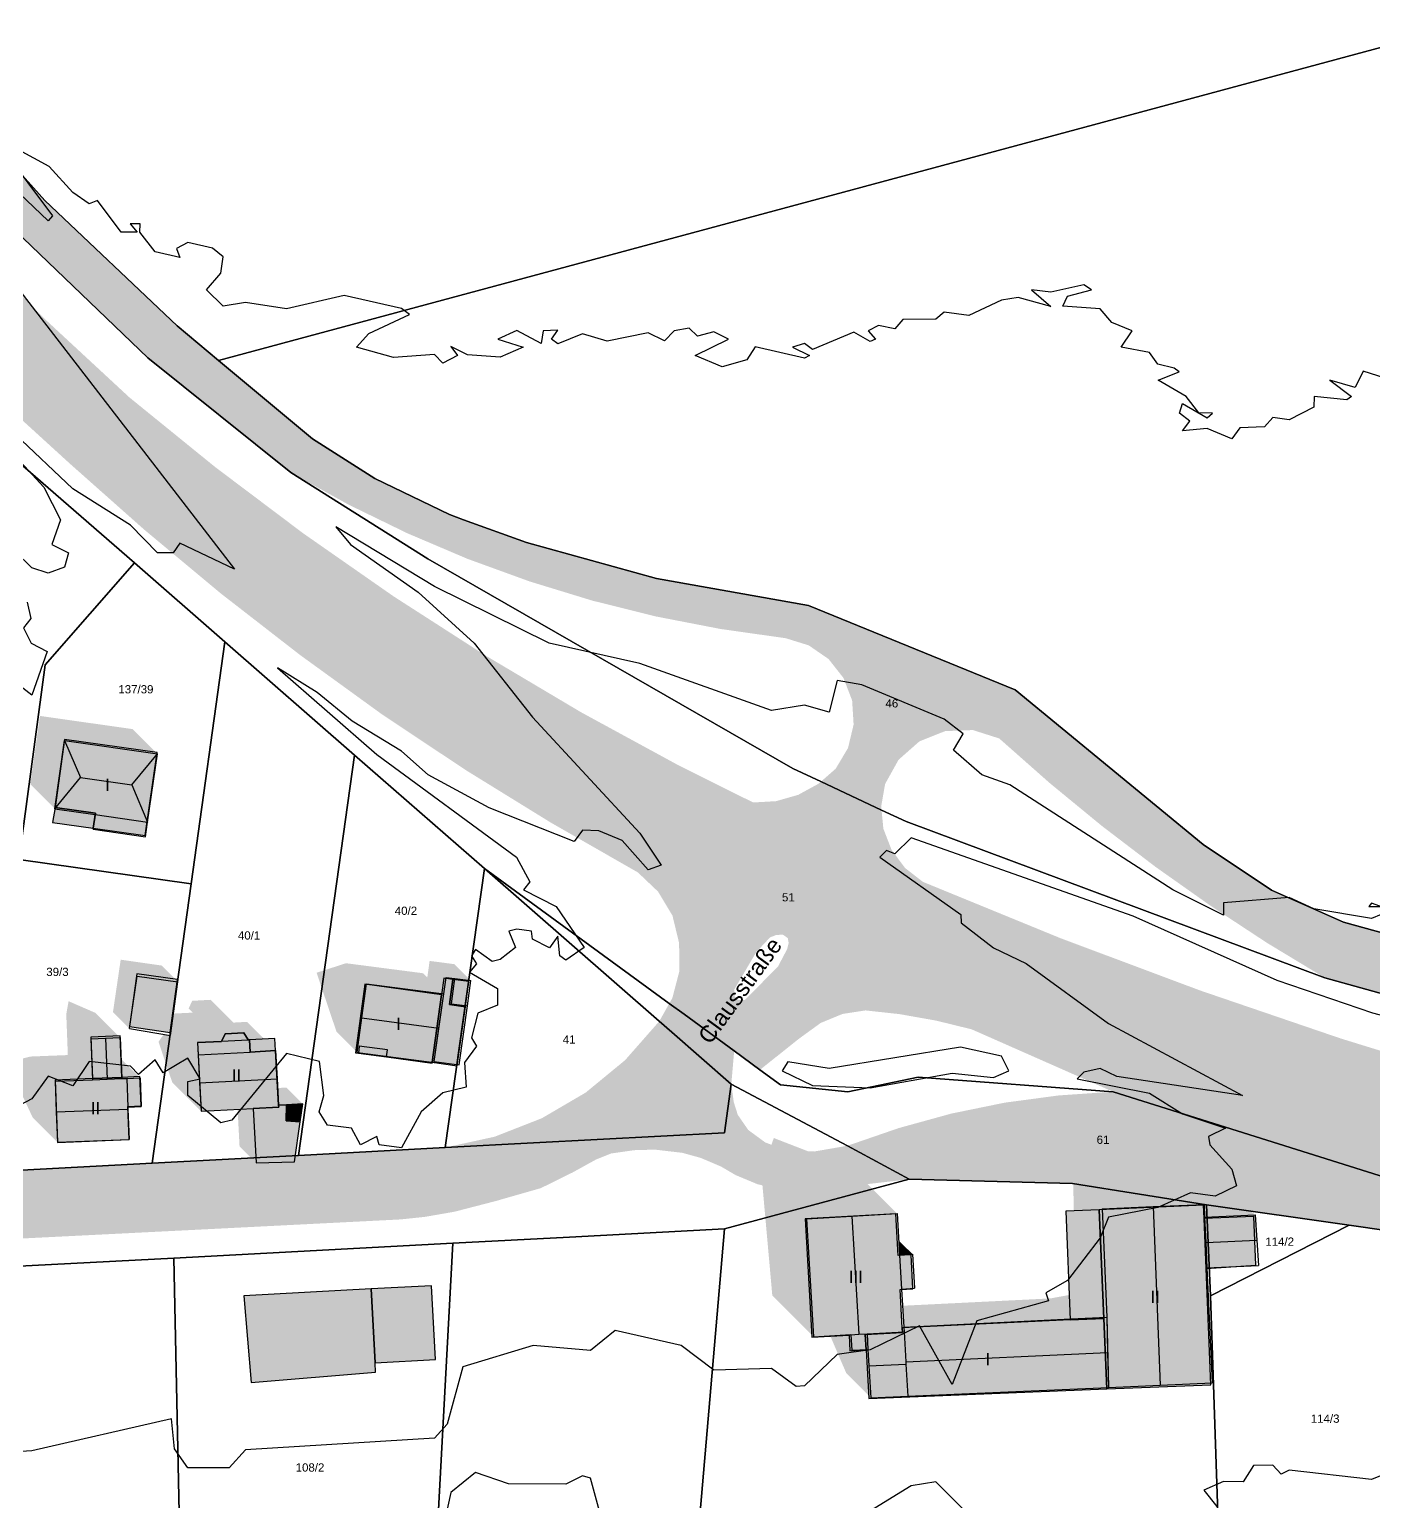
# Model space of a CAD drawing. Header units: millimetres. Extents: x 238 to 3518, y -74 to 2735.
# Drawn here: x 2052.2 to 2215.7, y 1676.8 to 1855.9 of the extents above; entities that cross this region are included whole.
import ezdxf
from ezdxf.enums import TextEntityAlignment as Align

# ---------------------------------------------------------------- set-up
doc = ezdxf.new("R2010")
doc.units = ezdxf.units.MM
for name, color, linetype in [('LP_Flurstueck_bez', 7, 'Continuous'), ('LP_Flurstuecke', 8, 'Continuous'), ('LP_Gebaeude_Dachaufsicht', 9, 'Continuous'), ('LP_Gebaeude_Dachschatten', 253, 'Continuous'), ('LP_Gebaeude_F', 254, 'Continuous'), ('LP_Gebaeude_Geschosszahl', 7, 'Continuous'), ('LP_Gebaeude_Schatten', 7, 'Continuous'), ('LP_Gebaeude_U', 7, 'Continuous'), ('LP_Topographie_Hoehenlinien', 8, 'Continuous'), ('LP_Verkehr_Strassen', 9, 'Continuous'), ('LP_Verkehr_Strassennamen', 7, 'Continuous'), ('LP_Verkehr_Wege_Plaetze', 252, 'Continuous')]:
    doc.layers.add(name, color=color, linetype=linetype)
doc.styles.get("Standard").update_dxf_attribs({"font": 'arial.ttf'})

msp = doc.modelspace()

# ---------------------------------------------------------------- hatches: boundary and pattern name
at = {"layer": 'LP_Gebaeude_Dachschatten'}
for points in [[(2056.47, 1769.38), (2055.29, 1761.08), (2058.41, 1764.87)], [(2067.76, 1767.77), (2056.47, 1769.38), (2058.41, 1764.87), (2064.63, 1763.98)], [(2102.01, 1734.4), (2102.59, 1738.58), (2093.2, 1739.8), (2092.62, 1735.64)], [(2059.67, 1733.11), (2059.86, 1728.13), (2061.65, 1728.2), (2061.45, 1733.18)], [(2082.33, 1728.24), (2082.14, 1731.67), (2079.04, 1731.5), (2072.71, 1731.16), (2072.89, 1727.74)], [(2064.17, 1724.57), (2064.17, 1724.81), (2064.03, 1728.3), (2063.43, 1728.27), (2059.86, 1728.13), (2055.3, 1727.95), (2055.45, 1724.23)], [(2188.88, 1712.7), (2182.69, 1712.44), (2183.24, 1699.24), (2183.46, 1690.7), (2189.76, 1690.98)], [(2152.24, 1711.54), (2146.73, 1711.22), (2147.56, 1696.87), (2152.11, 1697.13), (2152.11, 1697.11), (2153.08, 1697.17)], [(2201.3, 1711.69), (2195.15, 1711.41), (2195.29, 1708.33), (2201.49, 1708.61)], [(2183.35, 1694.97), (2183.24, 1699.24), (2178.89, 1699.03), (2158.56, 1698.03), (2158.59, 1697.47), (2158.81, 1693.83)], [(2158.82, 1693.55), (2158.81, 1693.71), (2158.81, 1693.83), (2158.59, 1697.47), (2154.08, 1697.21), (2154.19, 1695.33), (2154.31, 1693.32)]]:
    msp.add_hatch(color=253, dxfattribs=at).paths.add_polyline_path(points)
at = {"layer": 'LP_Gebaeude_F'}
for points in [[(2055.3, 1761.23), (2060.21, 1760.54), (2059.96, 1758.73), (2066.28, 1757.84), (2067.71, 1767.95), (2056.47, 1769.53)], [(2054.98, 1759.43), (2059.96, 1758.73), (2060.21, 1760.54), (2055.3, 1761.23)], [(2064.37, 1734.61), (2069.32, 1733.88), (2070.22, 1740.34), (2065.26, 1741.03)], [(2101.19, 1730.26), (2104.23, 1729.84), (2105.22, 1737.01), (2103.27, 1737.28), (2103.69, 1740.34), (2102.6, 1740.49), (2102.32, 1738.47)], [(2091.84, 1731.42), (2092.22, 1731.36), (2095.62, 1730.9), (2101.17, 1730.14), (2101.19, 1730.26), (2102.32, 1738.47), (2092.99, 1739.76)], [(2103.27, 1737.28), (2105.22, 1737.01), (2105.64, 1740.08), (2103.69, 1740.34)], [(2059.66, 1733.32), (2059.87, 1728.28), (2063.44, 1728.42), (2063.23, 1733.47)], [(2072.63, 1732.66), (2073.06, 1724.32), (2079.4, 1724.65), (2082.51, 1724.81), (2082.5, 1725.02), (2082.14, 1731.67), (2079.04, 1731.5), (2078.96, 1732.98), (2078.78, 1732.97), (2078.25, 1733.85), (2075.99, 1733.73), (2075.55, 1732.79)], [(2078.96, 1732.98), (2079.04, 1731.5), (2082.14, 1731.67), (2082.06, 1733.14)], [(2092.22, 1731.36), (2095.62, 1730.9), (2095.74, 1731.77), (2092.32, 1732.23)], [(2055.3, 1728.09), (2055.61, 1720.52), (2064.31, 1720.87), (2064.15, 1724.89), (2065.77, 1724.96), (2065.63, 1728.51), (2063.44, 1728.42), (2059.87, 1728.28)], [(2079.4, 1724.65), (2079.75, 1718.02), (2084.44, 1718.13), (2085.13, 1722.99), (2083.43, 1723.14), (2083.45, 1725.07), (2082.5, 1725.02), (2082.51, 1724.81)], [(2083.43, 1723.14), (2085.13, 1722.99), (2085.44, 1725.18), (2083.45, 1725.07)], [(2146.56, 1711.21), (2147.35, 1696.83), (2151.9, 1697.08), (2152, 1695.17), (2153.97, 1695.28), (2153.87, 1697.16), (2158.38, 1697.4), (2158.35, 1697.97), (2158.1, 1702.61), (2159.67, 1702.69), (2159.44, 1706.85), (2157.85, 1706.76), (2157.58, 1711.82)], [(2178.28, 1712.15), (2178.79, 1698.91), (2182.89, 1699.1), (2182.3, 1712.32)], [(2182.3, 1712.32), (2182.89, 1699.1), (2183.27, 1690.53), (2195.91, 1691.04), (2195.33, 1705.19), (2195.08, 1711.25), (2195.02, 1712.89)], [(2195.08, 1711.25), (2195.33, 1705.19), (2201.36, 1705.56), (2201.13, 1711.48)], [(2093.75, 1702.68), (2094.24, 1693.69), (2101.57, 1694.09), (2101.09, 1703.07)], [(2078.28, 1701.85), (2079.18, 1691.31), (2094.3, 1692.57), (2094.24, 1693.69), (2093.75, 1702.68)], [(2153.87, 1697.16), (2153.97, 1695.28), (2154.29, 1689.36), (2183.27, 1690.53), (2182.89, 1699.1), (2178.79, 1698.91), (2158.35, 1697.97), (2158.38, 1697.4)]]:
    msp.add_hatch(color=254, dxfattribs=at).paths.add_polyline_path(points)
at = {"layer": 'LP_Gebaeude_Schatten'}
for points in [[(2053.47, 1772.38), (2064.76, 1770.77), (2067.76, 1767.77), (2056.47, 1769.38), (2055.29, 1761.08), (2052.29, 1764.08), (2053.47, 1772.38)], [(2060.19, 1760.38), (2059.94, 1758.59), (2057.8, 1760.72), (2060.19, 1760.38)], [(2065.29, 1740.73), (2064.35, 1734.35), (2062.35, 1736.35), (2063.29, 1742.73), (2068.26, 1742.02), (2070.26, 1740.02), (2065.29, 1740.73)], [(2100.87, 1742.58), (2101.95, 1742.44), (2103.9, 1742.18), (2105.9, 1740.18), (2103.95, 1740.44), (2102.87, 1740.58), (2102.59, 1738.58), (2093.2, 1739.8), (2092.62, 1735.64), (2092.04, 1731.48), (2089.54, 1733.98), (2087.12, 1741.14), (2090.7, 1742.3), (2100.09, 1741.08), (2100.59, 1740.58), (2100.87, 1742.58)], [(2056.95, 1737.68), (2060.24, 1736.25), (2063.24, 1733.25), (2059.67, 1733.11), (2059.86, 1728.13), (2055.3, 1727.95), (2055.45, 1724.23), (2055.6, 1720.5), (2052.6, 1723.5), (2049.45, 1730.23), (2052.3, 1730.95), (2056.86, 1731.13), (2056.67, 1736.11), (2056.95, 1737.68)], [(2072.06, 1736.31), (2071.56, 1736.81), (2071.99, 1737.73), (2074.25, 1737.85), (2077.02, 1735.08), (2078.64, 1735.17), (2082.14, 1731.67), (2079.04, 1731.5), (2078.96, 1732.98), (2078.78, 1732.97), (2078.78, 1732.97), (2078.25, 1733.85), (2075.99, 1733.73), (2075.56, 1732.81), (2075.55, 1732.79), (2072.63, 1732.66), (2072.71, 1731.16), (2072.89, 1727.74), (2073.06, 1724.32), (2069.56, 1727.82), (2067.89, 1732.74), (2068.51, 1733.64), (2069.34, 1733.5), (2069.72, 1736.18), (2072.05, 1736.29), (2072.06, 1736.31)], [(2064.03, 1728.3), (2063.43, 1728.27), (2063.34, 1730.66), (2065.64, 1728.36), (2064.03, 1728.3)], [(2085.44, 1725.18), (2083.45, 1725.07), (2082.5, 1725.02), (2082.39, 1727.12), (2083.44, 1727.18), (2085.44, 1725.18)], [(2077.51, 1724.55), (2079.4, 1724.65), (2079.75, 1718.02), (2077.75, 1720.02), (2077.51, 1724.55)], [(2142.74, 1721.04), (2152.24, 1717.36), (2157.74, 1711.86), (2152.24, 1711.54), (2146.73, 1711.22), (2147.56, 1696.87), (2142.56, 1701.87), (2141.23, 1716.72), (2142.74, 1721.04)], [(2179.27, 1702.06), (2179.24, 1703.24), (2179.19, 1715.94), (2182.38, 1719.2), (2191.58, 1716.45), (2194.44, 1713.59), (2198.8, 1714.19), (2201.3, 1711.69), (2195.15, 1711.41), (2195.08, 1712.95), (2188.88, 1712.7), (2182.69, 1712.44), (2183.24, 1699.24), (2178.89, 1699.03), (2158.56, 1698.03), (2158.41, 1700.64), (2176.39, 1701.53), (2179.27, 1702.06)], [(2158.04, 1706.81), (2158.04, 1706.81), (2157.93, 1708.59), (2159.63, 1706.9), (2158.04, 1706.81)], [(2149.6, 1696.99), (2152.11, 1697.13), (2152.11, 1697.11), (2152.22, 1695.22), (2154.19, 1695.33), (2154.31, 1693.32), (2154.56, 1689.43), (2151.56, 1692.43), (2149.6, 1696.99)]]:
    msp.add_hatch(color=7, dxfattribs=at).paths.add_polyline_path(points)
at = {"layer": 'LP_Verkehr_Strassen'}
h = msp.add_hatch(color=9, dxfattribs=at)
h.paths.add_polyline_path([(1715.53, 2302.41), (1724.21, 2298.88), (1732.3, 2295.26), (1740.26, 2291.35), (1747.5, 2287.36), (1754.53, 2283.02), (1761.33, 2278.32), (1767.89, 2273.28), (1771.83, 2270.06), (1775.47, 2266.5), (1778.79, 2262.64), (1781.04, 2259.9), (1782.62, 2256.73), (1783.46, 2253.29), (1783.52, 2249.75), (1783.45, 2249.44), (1782.78, 2246.28), (1777.61, 2227.98), (1783.43, 2224.56), (1785.01, 2228.44), (1786.97, 2232.15), (1789.28, 2235.65), (1791.93, 2238.9), (1794.8, 2240.79), (1798.09, 2241.77), (1801.52, 2241.73), (1804.79, 2240.69), (1809.28, 2237.76), (1813.58, 2234.55), (1817.66, 2231.06), (1821.5, 2227.32), (1825.09, 2223.34), (1831.59, 2216.24), (1837.91, 2208.99), (1844.06, 2201.58), (1850.03, 2194.04), (1855.81, 2186.35), (1861.42, 2178.53), (1866.83, 2170.57), (1872.05, 2162.49), (1877.08, 2154.28), (1881.99, 2145.21), (1886.71, 2136.12), (1891.28, 2126.95), (1895.69, 2117.7), (1899.95, 2108.39), (1904.05, 2099), (1907.99, 2089.54), (1911.78, 2080.02), (1918.47, 2061.96), (1925.24, 2043.8), (1932.05, 2025.66), (1938.91, 2007.54), (1945.8, 1989.43), (1952.64, 1971.19), (1960.1, 1953.03), (1968.14, 1935.11), (1976.74, 1917.46), (1985.9, 1900.09), (1995.6, 1883.01), (2003.25, 1870.79), (2011.42, 1858.95), (2020.09, 1847.48), (2029.27, 1836.4), (2038.92, 1825.74), (2049.03, 1815.51), (2059.58, 1805.73), (2068.59, 1797.73), (2077.88, 1790.04), (2087.44, 1782.67), (2097.23, 1775.64), (2107.27, 1768.96), (2117.53, 1762.62), (2126.97, 1757.23), (2129.88, 1754.77), (2132.11, 1751.69), (2133.55, 1748.16), (2133.99, 1744.33), (2133.62, 1740.52), (2132.36, 1736.92), (2131.82, 1736.09), (2137.92, 1731.63), (2143.57, 1736.13), (2146.61, 1738.33), (2150.09, 1739.76), (2153.8, 1740.34), (2158.56, 1739.83), (2163.26, 1738.99), (2167.9, 1737.85), (2186.15, 1731.2), (2204.59, 1725.13), (2223.22, 1719.66), (2242.01, 1714.78), (2260.85, 1710.4), (2279.9, 1706.72), (2299.06, 1703.69), (2321.58, 1700.14), (2344.09, 1696.59), (2367.12, 1693.11), (2390.11, 1689.96), (2454.53, 1680.74), (2575.98, 1663.48), (2591.02, 1661.33), (2606.09, 1659.4), (2621.19, 1657.7), (2636.32, 1656.22), (2640.93, 1654.7), (2644.86, 1651.86), (2647.75, 1647.96), (2649.31, 1643.36), (2649.4, 1638.5), (2659.74, 1639.2), (2661.04, 1643.97), (2663.46, 1648.29), (2666.98, 1651.36), (2671.06, 1653.66), (2675.52, 1655.08), (2680.17, 1655.56), (2695.96, 1656.39), (2711.73, 1657.53), (2727.47, 1659), (2743.22, 1661.24), (2758.84, 1662.91), (2774.46, 1664.64), (2791.21, 1666.49), (2806.13, 1667.69), (2822.35, 1668.46), (2833.28, 1668.56), (2844.34, 1668.39), (2855.69, 1667.97), (2867, 1667.15), (2878.29, 1665.94), (2889.52, 1664.33), (2900.7, 1662.33), (2923.44, 1657.42), (2937.74, 1653.34), (2951.71, 1648.94), (2963.41, 1644.48), (2974.33, 1639.54), (2982.57, 1635.58), (2977.72, 1646.13), (2974.63, 1647.46), (2968.24, 1649.98), (2958.7, 1653.53), (2956.77, 1654.22), (2945.01, 1658.02), (2935.82, 1660.88), (2924.68, 1664.11), (2913.43, 1666.95), (2902.09, 1669.39), (2890.67, 1671.43), (2879.18, 1673.08), (2867.65, 1674.32), (2856.08, 1675.15), (2844.48, 1675.58), (2833.04, 1675.97), (2821.87, 1675.92), (2806.18, 1675.15), (2789.77, 1673.76), (2773.75, 1671.81), (2758.04, 1670.06), (2742.31, 1668.6), (2726.56, 1667.43), (2710.78, 1666.55), (2694.99, 1665.95), (2679.2, 1665.64), (2663.4, 1665.62), (2661.55, 1667.26), (2660.05, 1669.21), (2658.93, 1671.42), (2658.24, 1673.79), (2658.19, 1674.29), (2651.54, 1674.33), (2651.39, 1672.03), (2650.59, 1669.86), (2649.23, 1668.01), (2647.39, 1666.61), (2645.24, 1665.78), (2628.14, 1666.48), (2611.07, 1667.52), (2594.02, 1668.89), (2577, 1670.6), (2391.3, 1697.14), (2368.31, 1700.32), (2345.37, 1703.8), (2322.47, 1707.58), (2299.62, 1711.66), (2281.8, 1714.91), (2264.09, 1718.68), (2246.5, 1722.98), (2229.04, 1727.8), (2211.73, 1733.14), (2194.59, 1738.99), (2177.63, 1745.34), (2160.87, 1752.2), (2158.7, 1753.89), (2157.06, 1756.1), (2156.07, 1758.66), (2155.85, 1760.93), (2148.48, 1764.39), (2148.16, 1764.12), (2145.71, 1762.78), (2143.02, 1762.01), (2140.23, 1761.85), (2131.1, 1766.4), (2119.32, 1772.81), (2107.78, 1779.66), (2096.49, 1786.92), (2085.49, 1794.59), (2074.77, 1802.66), (2064.35, 1811.12), (2054.03, 1820.68), (2044.15, 1830.68), (2034.71, 1841.11), (2025.74, 1851.95), (2017.25, 1863.17), (2009.27, 1874.75), (2001.8, 1886.67), (1992.21, 1903.54), (1983.16, 1920.71), (1974.66, 1938.16), (1966.71, 1955.87), (1959.34, 1973.82), (1952.53, 1992), (1945.64, 2010.09), (1938.79, 2028.2), (1931.98, 2046.33), (1925.21, 2064.46), (1918.49, 2082.62), (1914.66, 2092.25), (1910.67, 2101.82), (1906.52, 2111.32), (1902.21, 2120.75), (1897.75, 2130.11), (1893.13, 2139.38), (1888.35, 2148.58), (1883.41, 2157.7), (1878.61, 2166.31), (1873.58, 2174.79), (1868.31, 2183.12), (1862.81, 2191.31), (1857.09, 2199.34), (1851.15, 2207.21), (1844.99, 2214.91), (1838.63, 2222.44), (1832.06, 2229.79), (1828.56, 2233.2), (1825.16, 2236.7), (1821.85, 2240.29), (1818.64, 2243.97), (1815.52, 2247.73), (1813.86, 2250.86), (1813.07, 2254.32), (1813.22, 2257.87), (1814.29, 2261.25), (1815.99, 2264.87), (1817.94, 2268.36), (1820.14, 2271.71), (1822.2, 2274.41), (1816.54, 2279.27), (1810.62, 2273.76), (1807.94, 2271.39), (1804.83, 2269.62), (1801.43, 2268.53), (1797.88, 2268.14), (1794.32, 2268.49), (1790.9, 2269.56), (1787.78, 2271.3), (1783.31, 2273.63), (1778.96, 2276.15), (1774.73, 2278.88), (1767.19, 2284.01), (1759.47, 2288.86), (1751.59, 2293.45), (1743.55, 2297.95), (1735.36, 2302.07), (1727.04, 2306.3), (1719.14, 2310.09)])
h.paths.add_polyline_path([(1767.95, 2278.1), (1768.21, 2278.63), (1780.91, 2270.16), (1789.38, 2264.73), (1786.2, 2260.9)], flags=0)
h.paths.add_polyline_path([(1784.56, 2238.25), (1785.58, 2240.87), (1786.52, 2242.91), (1788.43, 2241.49), (1785.56, 2237.34), (1785.09, 2237.32), (1784.71, 2237.42)], flags=0)
h.paths.add_polyline_path([(1806.96, 2265.79), (1810.03, 2268.44), (1813.33, 2271.64), (1813.91, 2271.66), (1814.25, 2271.38), (1814.33, 2270.94), (1809.22, 2263.91)], flags=0)
h.paths.add_polyline_path([(2137.92, 1739.08), (2140.62, 1743.67), (2142.29, 1745.45), (2143.03, 1745.73), (2143.83, 1745.78), (2144.44, 1745.36), (2144.55, 1744.75), (2144.36, 1744.01), (2143.25, 1741.9), (2139.2, 1737.81), (2138.42, 1737.84), (2137.98, 1738.23)], flags=0)
h.paths.add_polyline_path([(1792.17, 2255.76), (1793.04, 2257.9), (1794.74, 2259.46), (1797.41, 2260.46), (1800.27, 2260.38), (1802.88, 2259.24), (1804.38, 2257.52), (1805.07, 2255.35), (1804.84, 2253.08), (1803.73, 2251.09), (1801.93, 2249.7), (1799.7, 2249.16), (1797.41, 2249.29), (1795.25, 2250.07), (1793.39, 2251.43), (1792.29, 2253.46)], flags=0)
h.paths.add_polyline_path([(1808.55, 2245.3), (1810.71, 2247.7), (1813.67, 2244.51), (1819.28, 2238.75), (1830.87, 2226.84), (1837.01, 2219.91), (1846, 2209.06), (1855, 2197.1), (1863.15, 2185.25), (1873.42, 2168.42), (1872.83, 2167.89), (1866.8, 2177.31), (1854, 2195.3), (1841.84, 2210.47), (1831.21, 2223.01), (1821.11, 2234.02), (1815.26, 2239.74)], flags=0)
for points in [[(1684.95, 1630.49), (1691.98, 1632.44), (1711.15, 1637.4), (1790.26, 1657.39), (1961.12, 1701.14), (1963.45, 1700.95), (1965.01, 1700.21), (1965.96, 1698.57), (1974.99, 1700.55), (1975.95, 1702.44), (1977.38, 1703.89), (1979.48, 1704.73), (1982.82, 1705.37), (2008.39, 1706.67), (2070.66, 1709.79), (2097.35, 1711.14), (2100.3, 1711.45), (2103.91, 1712.08), (2108.9, 1713.37), (2114.41, 1714.95), (2118.28, 1716.86), (2121.14, 1718.44), (2122.96, 1719.16), (2125.74, 1719.56), (2128.28, 1719.63), (2131.61, 1719.24), (2133.86, 1718.62), (2136.34, 1717.56), (2138.1, 1716.53), (2140.74, 1715.43), (2144.02, 1714.64), (2147.73, 1714.7), (2159.2, 1716.02), (2151.7, 1720.1), (2147.65, 1719.4), (2144.23, 1719.56), (2141.69, 1720.51), (2139.63, 1722.02), (2138.36, 1723.86), (2137.87, 1725.4), (2137.57, 1727.59), (2130.34, 1733.9), (2127.01, 1729.79), (2123.6, 1726.38), (2118.67, 1723.05), (2113.52, 1720.45), (2108.36, 1718.52), (2102.64, 1717.02), (2095.81, 1716.06), (2049.86, 1714.95), (2047, 1715.11), (2045.17, 1715.59), (2043.91, 1716.77), (2031.69, 1716.13), (2030.92, 1714.55), (2029.38, 1713.76), (2026.84, 1713.21), (1985.72, 1710.9), (1981.67, 1710.59), (1978.26, 1709.63), (1975.09, 1708.13), (1972.39, 1706.54), (1970.08, 1705.9), (1967.47, 1705.82), (1964.93, 1706.22), (1962.15, 1706.62), (1959.45, 1706.22), (1919.84, 1696.14), (1863.25, 1681.68), (1859.67, 1681.14), (1856.58, 1681.61), (1853.98, 1682.73), (1839.81, 1679.19), (1839.04, 1677.79), (1837.64, 1675.9), (1835.03, 1674.06), (1831.33, 1672.79), (1805.91, 1666.39), (1803.83, 1667.04), (1802.59, 1668.16), (1802.02, 1669.78), (1806.03, 1699.66), (1808.04, 1714.67), (1798.34, 1715.97), (1797.7, 1716.8), (1800.46, 1737.85), (1797.09, 1738.3), (1796.02, 1730.37), (1791.76, 1698.65), (1798.7, 1697.66), (1794.71, 1667.95), (1794.24, 1666.23), (1792.96, 1664.5), (1791.26, 1662.82), (1767.65, 1656.75), (1765.53, 1657.17), (1763.87, 1658.36), (1763.39, 1660.12), (1759.74, 1659.21), (1759.41, 1657.63), (1758.11, 1655.82), (1756.01, 1654.09), (1694.02, 1638.79), (1689.27, 1637.85), (1685.89, 1637.67)], [(2130.34, 1733.9), (2137.57, 1727.59), (2137.92, 1731.63), (2131.82, 1736.09)], [(2151.7, 1720.1), (2159.2, 1716.02), (2179.08, 1715.51), (2195.37, 1712.93), (2212.74, 1710.44), (2222.6, 1709.03), (2274.06, 1701.63), (2221.43, 1714.9), (2184.01, 1726.67), (2177.4, 1726.22), (2170.83, 1725.34), (2164.33, 1724.01), (2157.94, 1722.25)]]:
    msp.add_hatch(color=9, dxfattribs=at).paths.add_polyline_path(points)
at = {"layer": 'LP_Verkehr_Wege_Plaetze'}
for points in [[(1836.34, 2262.26), (1877.51, 2202.36), (1885.88, 2187.21), (1898.79, 2159.54), (1914.5, 2120.9), (1926.74, 2086.16), (1953.49, 2003.85), (1970.28, 1960.94), (1983.48, 1932.31), (1994.58, 1911.01), (2006.39, 1890.09), (2022.21, 1865.9), (2033.96, 1849.99), (2050.42, 1831.46), (2066.58, 1815.95), (2083.97, 1801.98), (2090.96, 1798.1), (2098.15, 1794.6), (2105.51, 1791.47), (2113.02, 1788.74), (2120.67, 1786.4), (2128.43, 1784.47), (2136.28, 1782.95), (2144.19, 1781.83), (2146.99, 1780.96), (2149.4, 1779.3), (2151.22, 1776.99), (2152.27, 1774.26), (2152.45, 1771.33), (2151.77, 1768.48), (2150.27, 1765.96), (2148.48, 1764.39), (2155.85, 1760.93), (2155.81, 1761.4), (2156.28, 1764.1), (2157.92, 1767.05), (2160.45, 1769.28), (2163.58, 1770.53), (2166.95, 1770.66), (2170.16, 1769.64), (2176.32, 1764.2), (2182.66, 1758.99), (2189.19, 1754.01), (2195.9, 1749.27), (2202.76, 1744.76), (2209.79, 1740.51), (2272.71, 1723.07), (2300.61, 1717.19), (2392.07, 1702.23), (2453.21, 1694.6), (2610.13, 1679.26), (2615.22, 1679.31), (2620.22, 1679.83), (2625.14, 1680.82), (2629.94, 1682.28), (2638.58, 1685.31), (2641.45, 1685.88), (2644.36, 1685.58), (2647.05, 1684.43), (2649.28, 1682.54), (2650.85, 1680.08), (2651.63, 1677.26), (2651.54, 1674.33), (2658.19, 1674.29), (2658, 1676.24), (2658.33, 1679.3), (2659.74, 1682.03), (2662.04, 1684.08), (2664.91, 1685.17), (2667.99, 1685.15), (2672.97, 1683.65), (2680.38, 1681.23), (2687.2, 1679.05), (2693.99, 1677.31), (2700.87, 1675.99), (2707.83, 1675.07), (2714.82, 1674.56), (2721.82, 1674.19), (2728.94, 1673.8), (2821.37, 1681.32), (2939.32, 1691.29), (2945.57, 1690.18), (2944.84, 1699.89), (2938.82, 1697.26), (2820.88, 1687.3), (2728.46, 1679.78), (2721.75, 1679.47), (2715.03, 1679.55), (2708.33, 1680.04), (2701.68, 1680.92), (2695.08, 1682.19), (2688.57, 1683.85), (2682.18, 1685.89), (2674.26, 1688.47), (2666.12, 1690.21), (2670.17, 1692.23), (2674.6, 1693.17), (2679.12, 1692.95), (2704.9, 1690.29), (2727.84, 1690.52), (2806.15, 1699.23), (2948.38, 1717.98), (2936.9, 1744.25), (2929.46, 1741.13), (2935.4, 1725.24), (2931.73, 1720.32), (2805.6, 1703.7), (2727.56, 1695.01), (2705.09, 1694.79), (2679.61, 1698.47), (2653.69, 1697.51), (2624.91, 1687.47), (2610.3, 1685.27), (2516.93, 1694.7), (2508.26, 1695.58), (2454.03, 1701.09), (2453.89, 1700.05), (2406.27, 1706.75), (2382.13, 1711), (2311.87, 1722.46), (2302, 1724.07), (2300.01, 1724.5), (2293.84, 1725.84), (2274.7, 1730.04), (2212.06, 1747.3), (2203.3, 1751.2), (2194.97, 1756.74), (2172.09, 1775.55), (2146.96, 1785.8), (2128.45, 1789.11), (2112.64, 1793.49), (2105.01, 1796.24), (2103.27, 1796.87), (2094.21, 1801.27), (2086.61, 1806.1), (2075.2, 1815.6), (2070.14, 1819.81), (2054.08, 1835.05), (2037.92, 1853.05), (2026.09, 1868.46), (2010.3, 1892.48), (1998.71, 1912.77), (1987.35, 1934.46), (1974.42, 1962.79), (1961.34, 1995.81), (1957.51, 2005.52), (1947.94, 2035.15), (1931.07, 2087.47), (1925.24, 2103.93), (1918.64, 2122.58), (1902.76, 2161.64), (1889.99, 2189.55), (1881.55, 2204.98), (1862.54, 2234.93), (1847.99, 2254.86), (1842.69, 2262.12), (1839.66, 2266.28)], [(1783.43, 2224.56), (1787.13, 2222.38), (1788.77, 2226.46), (1790.72, 2230.17), (1792.88, 2233.02), (1795.79, 2235.09), (1799.2, 2236.18), (1802.77, 2236.18), (1806.18, 2235.11), (1809.11, 2233.05), (1814.79, 2227.92), (1818.44, 2224.38), (1822.13, 2220.65), (1828.76, 2213.78), (1835.06, 2206.56), (1841.15, 2199.22), (1847.06, 2191.75), (1852.79, 2184.13), (1858.34, 2176.38), (1863.71, 2168.5), (1868.88, 2160.49), (1873.83, 2152.41), (1878.68, 2143.46), (1883.37, 2134.42), (1887.91, 2125.31), (1892.3, 2116.12), (1896.53, 2106.86), (1900.6, 2097.53), (1904.52, 2088.13), (1908.26, 2078.71), (1914.95, 2060.65), (1921.73, 2042.49), (1928.55, 2024.34), (1935.4, 2006.21), (1942.3, 1988.09), (1949.15, 1969.82), (1956.66, 1951.55), (1964.75, 1933.52), (1973.4, 1915.76), (1982.61, 1898.29), (1992.37, 1881.11), (2000.12, 1868.73), (2008.38, 1856.76), (2017.16, 1845.15), (2026.43, 1833.95), (2036.19, 1823.16), (2046.42, 1812.81), (2057.12, 1803.05), (2066.17, 1795.02), (2075.5, 1787.25), (2085.11, 1779.79), (2094.98, 1772.64), (2105.25, 1765.8), (2115.62, 1759.4), (2126.2, 1753.35), (2128.66, 1751.01), (2130.41, 1748.1), (2131.22, 1744.76), (2131.26, 1741.36), (2130.4, 1738.07), (2130.02, 1737.4), (2128.81, 1735.24), (2130.34, 1733.9), (2131.82, 1736.09), (2132.36, 1736.92), (2133.62, 1740.52), (2133.99, 1744.33), (2133.55, 1748.16), (2132.11, 1751.69), (2129.88, 1754.77), (2126.97, 1757.23), (2117.53, 1762.62), (2107.27, 1768.96), (2097.23, 1775.64), (2087.44, 1782.67), (2077.88, 1790.04), (2068.59, 1797.73), (2059.58, 1805.73), (2049.03, 1815.51), (2038.92, 1825.74), (2029.27, 1836.4), (2020.09, 1847.48), (2011.42, 1858.95), (2003.25, 1870.79), (1995.6, 1883.01), (1985.9, 1900.09), (1976.74, 1917.46), (1968.14, 1935.11), (1960.1, 1953.03), (1952.64, 1971.19), (1945.8, 1989.43), (1938.91, 2007.54), (1932.05, 2025.66), (1925.24, 2043.8), (1918.47, 2061.96), (1911.78, 2080.02), (1907.99, 2089.54), (1904.05, 2099), (1899.95, 2108.39), (1895.69, 2117.7), (1891.28, 2126.95), (1886.71, 2136.12), (1881.99, 2145.21), (1877.08, 2154.28), (1872.05, 2162.49), (1866.83, 2170.57), (1861.42, 2178.53), (1855.81, 2186.35), (1850.03, 2194.04), (1844.06, 2201.58), (1837.91, 2208.99), (1831.59, 2216.24), (1825.09, 2223.34), (1821.5, 2227.32), (1817.66, 2231.06), (1813.58, 2234.55), (1809.28, 2237.76), (1804.79, 2240.69), (1801.52, 2241.73), (1798.09, 2241.77), (1794.8, 2240.79), (1791.93, 2238.9), (1789.28, 2235.65), (1786.97, 2232.15), (1785.01, 2228.44)], [(2137.92, 1731.63), (2141.06, 1729.34), (2145.83, 1733.14), (2148.45, 1735.04), (2151.1, 1736.13), (2153.89, 1736.56), (2158.03, 1736.11), (2162.49, 1735.32), (2166.81, 1734.26), (2184.01, 1726.67), (2221.43, 1714.9), (2274.06, 1701.63), (2289.32, 1699.44), (2280.16, 1703.96), (2270.6, 1707.66), (2260.85, 1710.4), (2242.01, 1714.78), (2223.22, 1719.66), (2204.59, 1725.13), (2186.15, 1731.2), (2167.9, 1737.85), (2163.26, 1738.99), (2158.56, 1739.83), (2153.8, 1740.34), (2150.09, 1739.76), (2146.61, 1738.33), (2143.57, 1736.13)], [(2043.26, 1719.41), (2043.35, 1718.05), (2043.91, 1716.77), (2045.17, 1715.59), (2047, 1715.11), (2049.86, 1714.95), (2095.81, 1716.06), (2102.64, 1717.02), (2108.36, 1718.52), (2113.52, 1720.45), (2118.67, 1723.05), (2123.6, 1726.38), (2127.01, 1729.79), (2130.34, 1733.9), (2128.81, 1735.24), (2124.64, 1730.5), (2119.86, 1726.57), (2114.53, 1723.45), (2108.78, 1721.2), (2102.76, 1719.88), (2084.92, 1718.93), (2067.1, 1717.99), (2051.22, 1717.15), (2048.63, 1717.2), (2046.46, 1717.99), (2044.86, 1718.94), (2044.18, 1719.67), (2043.74, 1720.69), (2043.61, 1721.88)]]:
    msp.add_hatch(color=252, dxfattribs=at).paths.add_polyline_path(points)

# ---------------------------------------------------------------- linework, layer by layer
at = {"layer": 'LP_Flurstuecke', "color": 8}
for points in [[(1961.34, 1995.81), (1974.42, 1962.79), (1987.35, 1934.46), (1998.71, 1912.77), (2010.3, 1892.48), (2026.09, 1868.46), (2037.92, 1853.05), (2054.08, 1835.05), (2070.14, 1819.81), (2075.2, 1815.6), (2247.1, 1861.93), (2411.59, 1906.27), (2368.22, 2067.13), (2358.58, 2102.9)], [(2038.58, 1766.14), (2051.49, 1759.27), (2054.12, 1778.59), (2064.95, 1790.99), (2046.39, 1807.1), (2044.48, 1808.86)], [(2050.9, 1754.92), (2071.85, 1751.97), (2075.95, 1781.37), (2064.95, 1790.99), (2054.12, 1778.59), (2051.49, 1759.27)], [(2067.1, 1717.99), (2084.92, 1718.93), (2091.74, 1767.6), (2075.95, 1781.37), (2071.85, 1751.97)], [(2084.92, 1718.93), (2102.76, 1719.88), (2107.53, 1753.82), (2091.74, 1767.6)], [(2043.61, 1721.88), (2043.74, 1720.69), (2044.18, 1719.67), (2044.86, 1718.94), (2046.46, 1717.99), (2048.63, 1717.2), (2051.22, 1717.15), (2067.1, 1717.99), (2071.85, 1751.97), (2050.9, 1754.92), (2046.68, 1754.76), (2047.08, 1753.19), (2047.29, 1751.62), (2047.41, 1749.84), (2047.18, 1747.11)], [(2102.76, 1719.88), (2113.52, 1720.45), (2136.75, 1721.66), (2137.57, 1727.59), (2130.34, 1733.9), (2128.81, 1735.24), (2107.53, 1753.82)], [(2107.53, 1753.82), (2128.81, 1735.24), (2130.34, 1733.9), (2137.57, 1727.59), (2151.7, 1720.1), (2159.2, 1716.02), (2179.08, 1715.51), (2195.37, 1712.93), (2212.74, 1710.44), (2222.6, 1709.03), (2274.06, 1701.63), (2221.43, 1714.9), (2184.01, 1726.67), (2160.29, 1728.45), (2151.76, 1726.66), (2143.57, 1727.51), (2141.06, 1729.34), (2137.92, 1731.63), (2131.82, 1736.09), (2130.02, 1737.4)], [(2133.36, 1670.56), (2154.59, 1670.53), (2154.95, 1647.34), (2192.93, 1642.31), (2193.92, 1614.39), (2198.93, 1613.74), (2196.85, 1672.99), (2195.85, 1701.86), (2195.37, 1712.93), (2179.08, 1715.51), (2159.2, 1716.02), (2136.76, 1710), (2133.75, 1675.07)], [(2195.37, 1712.93), (2195.85, 1701.86), (2212.74, 1710.44)], [(2099.32, 1627.34), (2129.47, 1622.89), (2129.63, 1623.87), (2131.66, 1650.42), (2132.47, 1660.08), (2133.36, 1670.56), (2133.75, 1675.07), (2136.76, 1710), (2117.89, 1709), (2103.71, 1708.25), (2101.7, 1671.31)], [(2195.85, 1701.86), (2196.85, 1672.99), (2220.83, 1673.37), (2221.83, 1673.39), (2222.6, 1709.03), (2212.74, 1710.44)], [(2069.77, 1706.44), (2070.51, 1669.65), (2101.7, 1671.31), (2103.71, 1708.25)], [(2033.62, 1704.53), (2037.99, 1617.57), (2063.48, 1622.36), (2071.45, 1623.47), (2070.93, 1648.4), (2070.51, 1669.65), (2069.77, 1706.44), (2039.96, 1704.87)]]:
    msp.add_lwpolyline(points, close=True, dxfattribs=at)
for points in [[(2392.07, 1702.23), (2300.61, 1717.19), (2272.71, 1723.07), (2209.79, 1740.51), (2158.83, 1759.53), (2155.85, 1760.93), (2148.48, 1764.39), (2145.07, 1765.99), (2100.65, 1791.47), (2083.97, 1801.98), (2066.58, 1815.95), (2050.42, 1831.46), (2033.96, 1849.99), (2022.21, 1865.9), (2006.39, 1890.09), (1994.58, 1911.01), (1983.48, 1932.31), (1970.28, 1960.94)], [(1970.28, 1960.94), (1983.48, 1932.31), (1994.58, 1911.01), (2006.39, 1890.09), (2022.21, 1865.9), (2033.96, 1849.99), (2050.42, 1831.46), (2066.58, 1815.95), (2083.97, 1801.98), (2100.65, 1791.47), (2145.07, 1765.99), (2148.48, 1764.39), (2155.85, 1760.93), (2158.83, 1759.53), (2209.79, 1740.51), (2272.71, 1723.07), (2300.61, 1717.19), (2392.07, 1702.23)], [(2411.59, 1906.27), (2247.1, 1861.93), (2075.2, 1815.6), (2086.61, 1806.1), (2094.21, 1801.27), (2103.27, 1796.87), (2105.01, 1796.24), (2112.64, 1793.49), (2128.45, 1789.11), (2146.96, 1785.8), (2172.09, 1775.55), (2194.97, 1756.74), (2203.3, 1751.2), (2212.06, 1747.3), (2274.7, 1730.04), (2293.84, 1725.84), (2300.01, 1724.5), (2302, 1724.07), (2311.87, 1722.46), (2382.13, 1711)], [(2382.13, 1711), (2311.87, 1722.46), (2302, 1724.07), (2300.01, 1724.5), (2293.84, 1725.84), (2274.7, 1730.04), (2212.06, 1747.3), (2203.3, 1751.2), (2194.97, 1756.74), (2172.09, 1775.55), (2146.96, 1785.8), (2128.45, 1789.11), (2112.64, 1793.49), (2105.01, 1796.24), (2103.27, 1796.87), (2094.21, 1801.27), (2086.61, 1806.1), (2075.2, 1815.6), (2070.14, 1819.81), (2054.08, 1835.05), (2037.92, 1853.05)], [(2046.39, 1807.1), (2064.95, 1790.99), (2075.95, 1781.37), (2091.74, 1767.6), (2107.53, 1753.82), (2130.02, 1737.4), (2131.82, 1736.09), (2137.92, 1731.63), (2141.06, 1729.34), (2143.57, 1727.51), (2151.76, 1726.66), (2160.29, 1728.45), (2184.01, 1726.67), (2221.43, 1714.9), (2274.06, 1701.63), (2289.32, 1699.44), (2391.68, 1684.73)], [(2039.96, 1704.87), (2069.77, 1706.44), (2103.71, 1708.25), (2117.89, 1709), (2136.76, 1710), (2159.2, 1716.02), (2151.7, 1720.1), (2137.57, 1727.59), (2136.75, 1721.66), (2113.52, 1720.45), (2102.76, 1719.88), (2084.92, 1718.93), (2067.1, 1717.99), (2051.22, 1717.15)]]:
    msp.add_lwpolyline(points, dxfattribs=at)
at = {"layer": 'LP_Gebaeude_Dachaufsicht', "color": 9}
for p, q in [((2055.29, 1761.08, 79.94), (2056.47, 1769.38, 79.94)), ((2056.47, 1769.38, 79.94), (2058.41, 1764.87, 82.12)), ((2056.47, 1769.38, 79.94), (2067.76, 1767.77, 79.94)), ((2064.63, 1763.98, 82.12), (2067.76, 1767.77, 79.94)), ((2066.57, 1759.47, 79.94), (2067.76, 1767.77, 79.94)), ((2055.29, 1761.08, 79.94), (2058.41, 1764.87, 82.12)), ((2058.41, 1764.87, 82.12), (2064.63, 1763.98, 82.12)), ((2064.63, 1763.98, 82.12), (2066.57, 1759.47, 79.94)), ((2055.29, 1761.08, 79.94), (2060.19, 1760.38, 79.94)), ((2059.94, 1758.59, 79.94), (2060.19, 1760.38, 79.94)), ((2060.19, 1760.38, 79.94), (2066.57, 1759.47, 79.94)), ((2059.94, 1758.59, 79.94), (2066.32, 1757.68, 79.94)), ((2066.32, 1757.68, 79.94), (2066.57, 1759.47, 79.94)), ((2064.35, 1734.35, 77.96), (2065.29, 1740.73, 77.96)), ((2065.29, 1740.73, 77.96), (2070.26, 1740.02, 77.96)), ((2102.59, 1738.58, 77.6), (2102.87, 1740.58, 77.6)), ((2102.87, 1740.58, 77.6), (2103.95, 1740.44, 77.6)), ((2103.52, 1737.38, 77.6), (2103.95, 1740.44, 77.6)), ((2103.95, 1740.44, 77.6), (2105.9, 1740.18, 77.6)), ((2069.34, 1733.5, 77.96), (2070.26, 1740.02, 77.96)), ((2092.62, 1735.64, 83), (2093.2, 1739.8, 78.79)), ((2093.2, 1739.8, 78.79), (2102.59, 1738.58, 78.79)), ((2101.44, 1730.34, 77.6), (2102.59, 1738.58, 77.6)), ((2102.01, 1734.4, 83), (2102.59, 1738.58, 78.79)), ((2105.47, 1737.13, 77.6), (2105.9, 1740.18, 77.6)), ((2103.52, 1737.38, 77.6), (2105.47, 1737.13, 77.6)), ((2104.46, 1729.94, 77.6), (2105.47, 1737.13, 77.6)), ((2092.04, 1731.48, 78.79), (2092.62, 1735.64, 83)), ((2092.62, 1735.64, 83), (2102.01, 1734.4, 83)), ((2059.67, 1733.11, 79.06), (2061.45, 1733.18, 81.51)), ((2061.45, 1733.18, 81.51), (2063.24, 1733.25, 79.06)), ((2061.45, 1733.18, 81.51), (2061.65, 1728.2, 81.51)), ((2063.24, 1733.25, 79.06), (2063.43, 1728.27, 79.06)), ((2064.35, 1734.35, 77.96), (2069.34, 1733.5, 77.96)), ((2075.56, 1732.81, 80.77), (2075.99, 1733.73, 80.77)), ((2075.99, 1733.73, 80.77), (2078.25, 1733.85, 80.77)), ((2078.25, 1733.85, 80.77), (2078.78, 1732.97, 80.77)), ((2101.44, 1730.34, 78.91), (2102.01, 1734.4, 83)), ((2059.67, 1733.11, 79.06), (2059.86, 1728.13, 79.06)), ((2072.63, 1732.66, 80.13), (2075.55, 1732.79, 80.13)), ((2072.63, 1732.66, 80.13), (2072.71, 1731.16, 80.13)), ((2072.71, 1731.16, 80.13), (2079.04, 1731.5, 80.13)), ((2075.55, 1732.79, 80.13), (2075.56, 1732.81, 80.13)), ((2075.56, 1732.81, 80.13), (2078.78, 1732.97, 80.13)), ((2075.56, 1732.81, 80.77), (2078.78, 1732.97, 80.77)), ((2078.78, 1732.97, 80.13), (2078.96, 1732.98, 80.13)), ((2078.78, 1732.97, 80.13), (2078.78, 1732.97, 80.13)), ((2078.96, 1732.98, 80.13), (2079.04, 1731.5, 80.13)), ((2079.04, 1731.5, 80.13), (2082.14, 1731.67, 80.13)), ((2082.14, 1731.67, 80.13), (2082.33, 1728.24, 82.34)), ((2092.04, 1731.48, 78.79), (2092.42, 1731.42, 78.78)), ((2092.42, 1731.42, 78.78), (2095.84, 1730.97, 78.78)), ((2072.71, 1731.16, 80.13), (2072.89, 1727.74, 82.34)), ((2095.84, 1730.97, 78.78), (2101.42, 1730.23, 78.79)), ((2101.42, 1730.23, 78.79), (2101.44, 1730.34, 78.91)), ((2101.44, 1730.34, 77.6), (2104.46, 1729.94, 77.6)), ((2055.3, 1727.95, 79.06), (2059.86, 1728.13, 79.06)), ((2055.3, 1727.95, 79.06), (2055.45, 1724.23, 83.96)), ((2059.86, 1728.13, 79.06), (2063.43, 1728.27, 79.06)), ((2059.86, 1728.13, 79.06), (2061.65, 1728.2, 81.51)), ((2061.65, 1728.2, 81.51), (2063.43, 1728.27, 79.06)), ((2063.43, 1728.27, 79.06), (2064.03, 1728.3, 79.06)), ((2064.03, 1728.3, 79.06), (2065.64, 1728.36, 79.06)), ((2064.03, 1728.3, 79.06), (2064.17, 1724.81, 83.65)), ((2064.03, 1728.3, 79.06), (2064.17, 1724.81, 79.06)), ((2065.64, 1728.36, 79.06), (2065.78, 1724.87, 79.06)), ((2072.89, 1727.74, 82.34), (2082.33, 1728.24, 82.34)), ((2082.33, 1728.24, 82.34), (2082.5, 1725.02, 80.26)), ((2072.89, 1727.74, 82.34), (2073.06, 1724.32, 80.13)), ((2055.45, 1724.23, 83.96), (2064.17, 1724.57, 83.96)), ((2064.17, 1724.81, 79.06), (2065.78, 1724.87, 79.06)), ((2064.17, 1724.81, 83.65), (2064.17, 1724.57, 83.96)), ((2064.17, 1724.57, 83.96), (2064.32, 1720.85, 79.06)), ((2073.06, 1724.32, 80.13), (2079.4, 1724.65, 80.13)), ((2079.4, 1724.65, 77.55), (2082.51, 1724.81, 77.55)), ((2079.4, 1724.65, 80.13), (2082.51, 1724.81, 80.13)), ((2079.4, 1724.65, 77.55), (2079.75, 1718.02, 77.55)), ((2082.5, 1725.02, 77.55), (2083.45, 1725.07, 77.55)), ((2082.5, 1725.02, 77.55), (2082.51, 1724.81, 77.55)), ((2082.5, 1725.02, 80.26), (2082.51, 1724.81, 80.13)), ((2083.43, 1723.14, 77.55), (2083.45, 1725.07, 77.55)), ((2083.45, 1725.07, 77.55), (2085.44, 1725.18, 77.55)), ((2085.13, 1722.99, 77.55), (2085.44, 1725.18, 77.55)), ((2055.45, 1724.23, 83.96), (2055.6, 1720.5, 79.06)), ((2083.43, 1723.14, 77.55), (2085.13, 1722.99, 77.55)), ((2084.44, 1718.13, 77.55), (2085.13, 1722.99, 77.55)), ((2055.6, 1720.5, 79.06), (2064.32, 1720.85, 79.06)), ((2079.75, 1718.02, 77.55), (2084.44, 1718.13, 77.55)), ((2152.24, 1711.54, 87.6), (2157.74, 1711.86, 82.02)), ((2157.74, 1711.86, 82.02), (2158.04, 1706.81, 82.03)), ((2182.69, 1712.44, 79.2), (2188.88, 1712.7, 83.77)), ((2182.69, 1712.44, 79.2), (2183.24, 1699.24, 79.26)), ((2188.88, 1712.7, 83.77), (2195.08, 1712.95, 79.2)), ((2188.88, 1712.7, 83.77), (2189.76, 1690.98, 83.77)), ((2195.08, 1712.95, 79.2), (2195.15, 1711.41, 79.2)), ((2146.73, 1711.22, 82.02), (2152.24, 1711.54, 87.6)), ((2146.73, 1711.22, 82.02), (2147.56, 1696.87, 82.02)), ((2152.24, 1711.54, 87.6), (2153.08, 1697.17, 87.6)), ((2195.15, 1711.41, 76.94), (2201.3, 1711.69, 76.94)), ((2195.15, 1711.41, 79.2), (2195.43, 1705.25, 79.2)), ((2195.15, 1711.41, 76.94), (2195.29, 1708.33, 79.96)), ((2201.3, 1711.69, 76.94), (2201.49, 1708.61, 79.96)), ((2195.29, 1708.33, 79.96), (2201.49, 1708.61, 79.96)), ((2195.29, 1708.33, 79.96), (2195.43, 1705.25, 76.94)), ((2201.49, 1708.61, 79.96), (2201.69, 1705.53, 76.94)), ((2158.04, 1706.81, 82.02), (2159.63, 1706.9, 82.02)), ((2158.04, 1706.81, 82.03), (2158.04, 1706.81, 82.02)), ((2158.04, 1706.81, 82.02), (2158.29, 1702.66, 82.02)), ((2159.63, 1706.9, 82.02), (2159.87, 1702.76, 82.02)), ((2195.43, 1705.25, 76.94), (2201.69, 1705.53, 76.94)), ((2195.43, 1705.25, 79.2), (2196.06, 1691.26, 79.2)), ((2158.29, 1702.66, 82.02), (2159.87, 1702.76, 82.02)), ((2158.29, 1702.66, 82.02), (2158.29, 1702.66, 82.02)), ((2158.29, 1702.66, 82.02), (2158.29, 1702.66, 82.02)), ((2158.29, 1702.66, 82.02), (2158.56, 1698.03, 82.02)), ((2178.89, 1699.03, 77.58), (2183.24, 1699.24, 77.58)), ((2183.24, 1699.24, 77.58), (2183.35, 1694.97, 82.27)), ((2183.24, 1699.24, 79.26), (2183.46, 1690.7, 79.2)), ((2154.08, 1697.21, 86.59), (2158.59, 1697.47, 82.02)), ((2154.08, 1697.21, 78.02), (2158.59, 1697.47, 78.02)), ((2158.56, 1698.03, 77.58), (2178.89, 1699.03, 77.58)), ((2158.56, 1698.03, 82.02), (2158.59, 1697.47, 82.02)), ((2158.56, 1698.03, 77.58), (2158.59, 1697.47, 78.21)), ((2158.59, 1697.47, 78.21), (2158.81, 1693.83, 82.27)), ((2158.59, 1697.47, 78.02), (2158.81, 1693.83, 81.99)), ((2147.56, 1696.87, 82.02), (2152.11, 1697.13, 86.62)), ((2152.11, 1697.11, 77.47), (2153.08, 1697.17, 77.47)), ((2152.11, 1697.11, 86.62), (2153.08, 1697.17, 87.6)), ((2152.11, 1697.13, 86.62), (2152.11, 1697.11, 86.62)), ((2152.11, 1697.11, 77.47), (2152.22, 1695.22, 77.47)), ((2153.08, 1697.17, 77.47), (2153.1, 1697.17, 77.47)), ((2153.08, 1697.17, 87.6), (2153.1, 1697.17, 87.57)), ((2153.1, 1697.17, 77.47), (2154.08, 1697.21, 77.47)), ((2153.1, 1697.17, 87.57), (2154.08, 1697.21, 86.59)), ((2154.08, 1697.21, 78.02), (2154.19, 1695.33, 80.08)), ((2154.08, 1697.21, 77.47), (2154.19, 1695.33, 77.47)), ((2152.22, 1695.22, 77.47), (2154.19, 1695.33, 77.47)), ((2154.19, 1695.33, 80.08), (2154.31, 1693.32, 82.3)), ((2158.81, 1693.83, 82.27), (2183.35, 1694.97, 82.27)), ((2158.81, 1693.83, 81.99), (2158.81, 1693.71, 82.13)), ((2158.81, 1693.83, 82.27), (2158.81, 1693.71, 82.13)), ((2183.35, 1694.97, 82.27), (2183.46, 1690.7, 77.58)), ((2154.31, 1693.32, 82.3), (2158.82, 1693.55, 82.3)), ((2154.31, 1693.32, 82.3), (2154.56, 1689.43, 78.02)), ((2158.81, 1693.71, 82.13), (2158.82, 1693.55, 82.3)), ((2158.81, 1693.71, 82.13), (2158.82, 1693.55, 81.95)), ((2158.82, 1693.55, 81.95), (2159.05, 1689.63, 77.58)), ((2158.82, 1693.55, 82.3), (2159.05, 1689.63, 78.02)), ((2159.05, 1689.63, 77.58), (2183.46, 1690.7, 77.58)), ((2183.46, 1690.7, 79.2), (2189.76, 1690.98, 83.77)), ((2189.76, 1690.98, 83.77), (2196.06, 1691.26, 79.2)), ((2154.56, 1689.43, 78.02), (2159.05, 1689.63, 78.02))]:
    msp.add_line(p, q, dxfattribs=at)
at = {"layer": 'LP_Gebaeude_U', "color": 7}
for points in [[(2055.3, 1761.23), (2060.21, 1760.54), (2059.96, 1758.73), (2066.28, 1757.84), (2067.71, 1767.95), (2056.47, 1769.53)], [(2054.98, 1759.43), (2059.96, 1758.73), (2060.21, 1760.54), (2055.3, 1761.23)], [(2064.37, 1734.61), (2069.32, 1733.88), (2070.22, 1740.34), (2065.26, 1741.03)], [(2101.19, 1730.26), (2104.23, 1729.84), (2105.22, 1737.01), (2103.27, 1737.28), (2103.69, 1740.34), (2102.6, 1740.49), (2102.32, 1738.47)], [(2091.84, 1731.42), (2092.22, 1731.36), (2095.62, 1730.9), (2101.17, 1730.14), (2101.19, 1730.26), (2102.32, 1738.47), (2092.99, 1739.76)], [(2103.27, 1737.28), (2105.22, 1737.01), (2105.64, 1740.08), (2103.69, 1740.34)], [(2059.66, 1733.32), (2059.87, 1728.28), (2063.44, 1728.42), (2063.23, 1733.47)], [(2072.63, 1732.66), (2073.06, 1724.32), (2079.4, 1724.65), (2082.51, 1724.81), (2082.5, 1725.02), (2082.14, 1731.67), (2079.04, 1731.5), (2078.96, 1732.98), (2078.78, 1732.97), (2078.25, 1733.85), (2075.99, 1733.73), (2075.55, 1732.79)], [(2078.96, 1732.98), (2079.04, 1731.5), (2082.14, 1731.67), (2082.06, 1733.14)], [(2092.22, 1731.36), (2095.62, 1730.9), (2095.74, 1731.77), (2092.32, 1732.23)], [(2055.3, 1728.09), (2055.61, 1720.52), (2064.31, 1720.87), (2064.15, 1724.89), (2065.77, 1724.96), (2065.63, 1728.51), (2063.44, 1728.42), (2059.87, 1728.28)], [(2079.4, 1724.65), (2079.75, 1718.02), (2084.44, 1718.13), (2085.13, 1722.99), (2083.43, 1723.14), (2083.45, 1725.07), (2082.5, 1725.02), (2082.51, 1724.81)], [(2083.43, 1723.14), (2085.13, 1722.99), (2085.44, 1725.18), (2083.45, 1725.07)], [(2146.56, 1711.21), (2147.35, 1696.83), (2151.9, 1697.08), (2152, 1695.17), (2153.97, 1695.28), (2153.87, 1697.16), (2158.38, 1697.4), (2158.35, 1697.97), (2158.1, 1702.61), (2159.67, 1702.69), (2159.44, 1706.85), (2157.85, 1706.76), (2157.58, 1711.82)], [(2178.28, 1712.15), (2178.79, 1698.91), (2182.89, 1699.1), (2182.3, 1712.32)], [(2182.3, 1712.32), (2182.89, 1699.1), (2183.27, 1690.53), (2195.91, 1691.04), (2195.33, 1705.19), (2195.08, 1711.25), (2195.02, 1712.89)], [(2195.08, 1711.25), (2195.33, 1705.19), (2201.36, 1705.56), (2201.13, 1711.48)], [(2093.75, 1702.68), (2094.24, 1693.69), (2101.57, 1694.09), (2101.09, 1703.07)], [(2078.28, 1701.85), (2079.18, 1691.31), (2094.3, 1692.57), (2094.24, 1693.69), (2093.75, 1702.68)], [(2153.87, 1697.16), (2153.97, 1695.28), (2154.29, 1689.36), (2183.27, 1690.53), (2182.89, 1699.1), (2178.79, 1698.91), (2158.35, 1697.97), (2158.38, 1697.4)]]:
    msp.add_lwpolyline(points, close=True, dxfattribs=at)
at = {"layer": 'LP_Topographie_Hoehenlinien', "color": 8}
for points in [[(2048.99, 1841.21), (2055.01, 1833.21), (2054.47, 1832.59), (2047.47, 1839.24)], [(2220.45, 1812.42), (2214.45, 1814.32), (2213.45, 1812.32), (2210.37, 1813.21), (2213.02, 1811.21), (2212.45, 1810.82), (2208.47, 1811.21), (2208.45, 1809.94), (2205.45, 1808.41), (2203.45, 1808.66), (2202.45, 1807.53), (2199.45, 1807.41), (2198.45, 1806.07), (2195.45, 1807.33), (2192.45, 1807.07), (2193.34, 1808.21), (2192.11, 1809.21), (2192.45, 1810.39), (2195.45, 1808.63), (2196.12, 1809.21), (2194.45, 1809.23), (2192.89, 1811.21), (2189.51, 1813.21), (2192.06, 1814.21), (2191.45, 1814.68), (2189.45, 1815.15), (2188.45, 1816.58), (2184.99, 1817.21), (2186.34, 1819.21), (2183.87, 1820.21), (2182.45, 1821.9), (2177.88, 1822.21), (2178.45, 1823.42), (2181.4, 1824.21), (2180.45, 1824.8), (2176.45, 1823.9), (2174.1, 1824.21), (2176.45, 1822.19), (2172.45, 1823.29), (2170.45, 1822.93), (2166.45, 1821.08), (2163.45, 1821.48), (2162.45, 1820.65), (2158.45, 1820.58), (2157.45, 1819.44), (2155.46, 1819.86), (2154.23, 1819.21), (2155.11, 1818.21), (2154.46, 1817.93), (2152.46, 1819.05), (2147.46, 1816.93), (2146.46, 1817.66), (2145, 1817.21), (2147.09, 1816.21), (2146.46, 1815.88), (2140.46, 1817.25), (2139.46, 1815.67), (2136.46, 1814.82), (2133.18, 1816.21), (2137.21, 1818.21), (2135.46, 1819.08), (2133.46, 1818.58), (2132.46, 1819.56), (2130.63, 1819.21), (2129.46, 1818), (2127.46, 1818.99), (2122.46, 1817.94), (2119.46, 1818.85), (2116.46, 1817.63), (2115.69, 1818.21), (2116.46, 1819.28), (2114.7, 1819.21), (2114.46, 1817.67), (2111.46, 1819.25), (2109.17, 1818.21), (2112.26, 1817.21), (2109.46, 1816.02), (2105.46, 1816.29), (2103.46, 1817.33), (2104.26, 1816.21), (2102.46, 1815.29), (2101.46, 1816.34), (2096.46, 1815.96), (2091.97, 1817.21), (2093.46, 1818.91), (2098.41, 1821.21), (2097.46, 1821.92), (2090.46, 1823.53), (2083.47, 1821.91), (2078.47, 1822.68), (2075.77, 1822.21), (2073.72, 1824.21), (2075.46, 1826.21), (2075.74, 1828.21), (2074.47, 1829.26), (2071.47, 1829.97), (2070.09, 1829.21), (2070.47, 1828.15), (2067.47, 1828.81), (2065.63, 1831.21), (2065.67, 1832.21), (2064.45, 1832.21), (2065.28, 1831.21), (2063.36, 1831.21), (2060.47, 1835.06), (2059.47, 1834.67), (2057.47, 1836.04), (2054.58, 1839.21), (2050.84, 1841.21)], [(2038.55, 1840.21), (2077.14, 1790.21), (2070.47, 1793.38), (2069.67, 1792.21), (2067.78, 1792.21), (2064.47, 1795.57), (2057.47, 1799.99), (2050.47, 1806.66)], [(2045.47, 1809.38), (2053.95, 1800.21), (2055.98, 1796.21), (2054.9, 1793.21), (2056.96, 1792.21), (2056.47, 1790.46), (2054.47, 1789.74), (2052.47, 1790.38), (2050.47, 1792.36)], [(2216.61, 1748.21), (2215.45, 1747.74), (2208.45, 1748.92), (2205.45, 1750.29), (2197.45, 1749.65), (2197.45, 1748.16), (2191.3, 1751.21), (2171.45, 1764), (2168.03, 1765.21), (2164.59, 1768.21), (2165.78, 1770.21), (2163.45, 1772), (2153.46, 1776.18), (2150.46, 1776.69), (2149.46, 1772.85), (2146.46, 1773.67), (2142.46, 1773.02), (2126.46, 1778.77), (2115.4, 1781.21), (2101.46, 1788.13), (2089.46, 1795.38), (2091.24, 1793.21), (2099.46, 1787.44), (2106.28, 1781.21), (2113.4, 1772.21), (2126.46, 1758.11), (2129.03, 1754.21), (2127.46, 1753.65), (2124.29, 1757.21), (2121.46, 1758.42), (2119.46, 1758.49), (2118.46, 1757.11), (2108.13, 1761.21), (2100.7, 1765.21), (2097.46, 1768.1), (2091.46, 1771.73), (2087.18, 1775.21), (2082.38, 1778.21), (2094.46, 1767.68), (2111.42, 1755.21), (2113.05, 1752.21), (2112.31, 1751.21), (2116.27, 1749.21), (2119.68, 1744.21), (2117.46, 1742.66), (2116.72, 1743.21), (2116.46, 1745.58), (2115.46, 1744.17), (2113.38, 1745.21), (2113.27, 1746.21), (2111.46, 1746.45), (2110.49, 1746.21), (2111.33, 1744.21), (2109.46, 1742.77), (2108.46, 1742.5), (2106.46, 1743.98), (2105.96, 1743.21), (2106.58, 1742.21), (2105.74, 1741.21), (2109.11, 1739.21), (2109.14, 1737.21), (2106.72, 1736.21), (2105.98, 1733.22), (2106.59, 1732.22), (2105.1, 1730.22), (2105.32, 1727.22), (2102.46, 1726.52), (2099.86, 1724.22), (2097.46, 1719.85), (2094.75, 1720.22), (2094.46, 1721.23), (2092.46, 1720.22), (2091.37, 1722.22), (2088.46, 1722.6), (2087.44, 1724.22), (2088, 1726.22), (2087.46, 1730.36), (2083.47, 1731.32), (2076.8, 1723.22), (2075.47, 1722.88), (2071.44, 1726.22), (2071.47, 1727.93), (2072.96, 1728.22), (2071.47, 1730.74), (2068.47, 1728.95), (2067.47, 1730.54), (2065.47, 1728.75), (2064.47, 1729.76), (2059.47, 1730.34), (2057.47, 1727.39), (2054.47, 1728.56), (2052.47, 1725.8), (2049.47, 1724.22)], [(2051.93, 1786.21), (2052.36, 1784.21), (2051.47, 1783.08), (2052.38, 1781.21), (2054.36, 1780.21), (2052.47, 1774.91), (2044.29, 1781.21)], [(2257.43, 1725.22), (2215.61, 1736.21), (2203.99, 1740.21), (2186.45, 1748.01), (2159.45, 1757.55), (2157.45, 1755.62), (2156.46, 1756.01), (2155.62, 1755.21), (2165.51, 1748.21), (2165.55, 1747.21), (2169.45, 1744.19), (2173.45, 1742.25), (2183.45, 1734.96), (2199.74, 1726.22), (2184.45, 1728.53), (2182.45, 1729.5), (2180.45, 1729.04), (2179.66, 1728.22), (2188.45, 1726.48), (2192.45, 1723.98), (2197.67, 1722.22), (2195.61, 1721.22), (2195.78, 1720.22), (2198.45, 1717.25), (2199.01, 1715.22), (2196.45, 1713.98), (2193.45, 1714.38), (2189.45, 1712.6), (2183.45, 1711.43), (2182.45, 1708.91), (2178.45, 1703.73), (2175.85, 1702.22), (2176.14, 1701.22), (2167.45, 1698.79), (2164.45, 1691.06), (2160.45, 1698.21), (2154.46, 1695.27), (2150.46, 1694.7), (2146.46, 1690.89), (2145.46, 1690.8), (2142.46, 1693.01), (2135.46, 1692.82), (2131.46, 1695.8), (2123.46, 1697.61), (2120.46, 1695.19), (2113.46, 1695.79), (2104.91, 1693.22), (2103.02, 1686.22), (2101.46, 1684.52), (2078.47, 1683.11), (2076.47, 1680.94), (2071.47, 1680.92), (2069.83, 1683.22), (2069.47, 1686.87), (2052.47, 1682.98), (2048.47, 1682.74)], [(2216.45, 1749.23), (2215.45, 1749.61), (2215.11, 1749.21), (2216.45, 1749.18)], [(2154.46, 1727.15), (2164.45, 1728.92), (2169.45, 1728.4), (2171.32, 1729.22), (2170.45, 1731), (2165.45, 1732.11), (2149.46, 1729.49), (2144.46, 1730.31), (2143.75, 1729.22), (2147.46, 1727.42), (2154.46, 1727.15)], [(2121.65, 1675.22), (2120.46, 1679.66), (2119.46, 1679.97), (2117.46, 1678.92), (2110.46, 1678.98), (2106.46, 1680.37), (2103.46, 1677.94), (2102.19, 1672.22)], [(2219.63, 1681.22), (2215.45, 1679.52), (2205.45, 1680.66), (2204.45, 1680.15), (2203.45, 1681.24), (2201.09, 1681.22), (2199.85, 1679.22), (2197.45, 1679.26), (2195.04, 1678.22), (2196.62, 1676.22)], [(2166.45, 1675.22), (2162.45, 1679.24), (2159.45, 1678.73), (2153.46, 1675.05)]]:
    msp.add_lwpolyline(points, dxfattribs=at)

# ---------------------------------------------------------------- texts
at = {"layer": 'LP_Flurstueck_bez', "color": 7}
for s, p in [('137/39', (2065.14, 1775.62)), ('46', (2157.1, 1773.91)), ('51', (2144.51, 1750.32)), ('40/2', (2097.99, 1748.68)), ('40/1', (2078.91, 1745.68)), ('39/3', (2055.6, 1741.25)), ('41', (2117.85, 1733.03)), ('61', (2182.79, 1720.83)), ('114/2', (2204.28, 1708.44)), ('114/3', (2209.81, 1686.91)), ('108/2', (2086.32, 1680.97))]:
    msp.add_text(s, height=1, dxfattribs=at).set_placement(p, align=Align.MIDDLE_CENTER)
at = {"layer": 'LP_Gebaeude_Geschosszahl', "color": 7}
for s, p in [('I', (2061.69, 1764)), ('I', (2097.08, 1734.94)), ('II', (2077.38, 1728.66)), ('II', (2060.22, 1724.66)), ('III', (2152.72, 1704.15)), ('II', (2189.13, 1701.71)), ('I', (2168.76, 1694.16))]:
    msp.add_text(s, height=1.5, dxfattribs=at).set_placement(p, align=Align.MIDDLE_CENTER)
at = {"layer": 'LP_Verkehr_Strassennamen', "color": 7}
msp.add_text('Clausstraße', height=2, rotation=53.9763, dxfattribs=at).set_placement((2138.62, 1738.98), align=Align.MIDDLE_CENTER)

doc.saveas('drawing.dxf')
